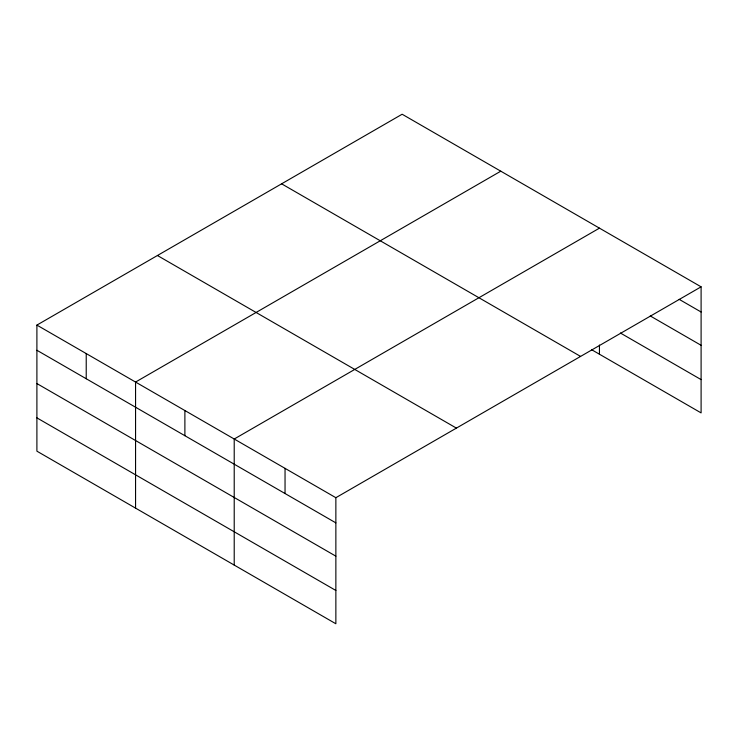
<?xml version="1.0" encoding="UTF-8"?>
<svg xmlns="http://www.w3.org/2000/svg" width="738" height="738" viewBox="0 0 738 738"><rect width="100%" height="100%" fill="white"/><g stroke="black" fill="none" stroke-linecap="round" stroke-linejoin="round"><path stroke-width="1.11" d="M701.1 286.833L402.136 114.233L36.9 325.098L36.9 451.167L335.864 623.767L335.864 497.698L701.1 286.833L701.1 412.902L591.562 349.664M500.788 171.188L135.561 382.053L135.561 508.122M599.45 228.153L234.214 439.018L234.214 565.087M679.172 299.342L701.1 311.999M650.279 315.956L701.1 345.301M620.381 333.004L701.1 379.609M281.602 183.817L580.575 356.417M157.425 255.505L456.398 428.114M36.9 325.098L335.864 497.698M36.9 350.264L335.864 522.873M36.9 383.557L335.864 556.166M36.9 417.865L335.864 590.474M599.45 345.033L599.45 354.222M285.043 468.362L285.043 493.528M184.887 410.531L184.887 435.706M86.226 353.576L86.226 378.742"/></g></svg>
